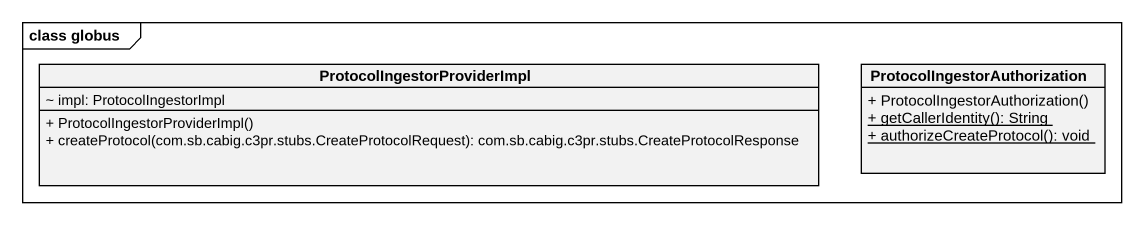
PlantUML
@startuml
mainframe class globus
hide circle
hide empty members
skinparam classAttributeIconSize 0
class ProtocolIngestorProviderImpl {
  ~ impl: ProtocolIngestorImpl
  + ProtocolIngestorProviderImpl()
  + createProtocol(com.sb.cabig.c3pr.stubs.CreateProtocolRequest): com.sb.cabig.c3pr.stubs.CreateProtocolResponse
}
class "ProtocolIngestorAuthorization" as ProtocolIngestorAuthorizatio {
  + ProtocolIngestorAuthorization()
  {static} + getCallerIdentity(): String
  {static} + authorizeCreateProtocol(): void
}
@enduml
